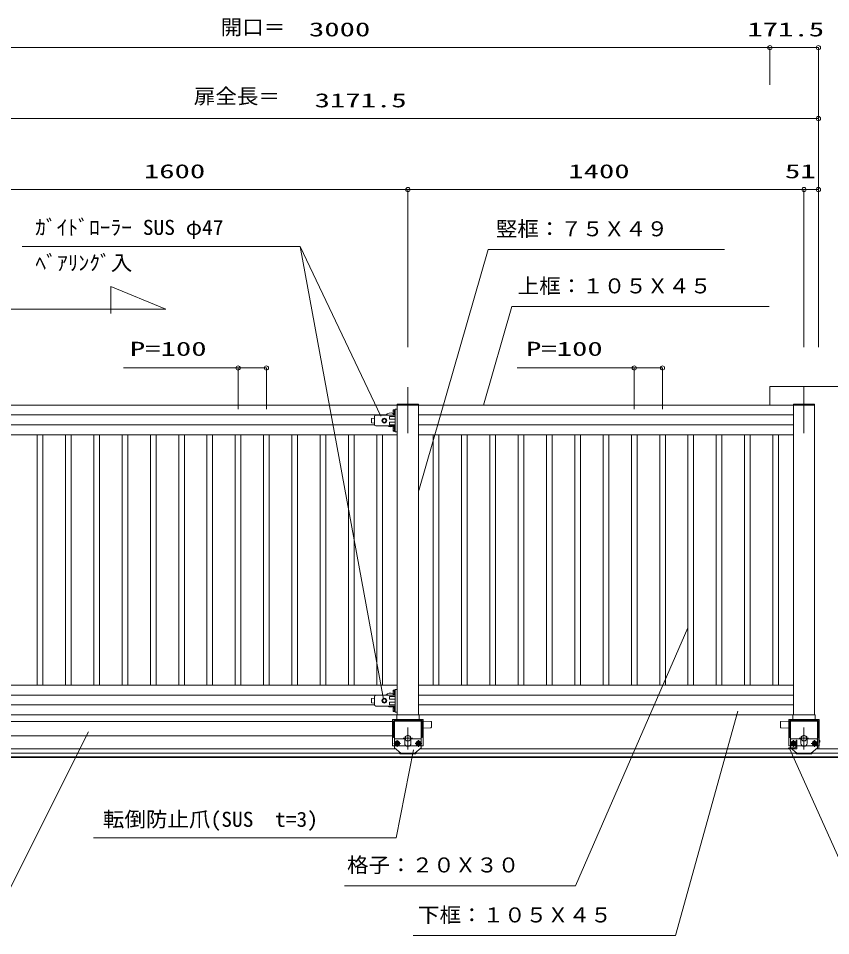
# Model space of a CAD drawing. Units: millimetres, scale not verified. Extents: x -41262 to 41888, y -7064 to 7244.
# Drawn here: x -32841 to -29970, y -933 to 2309 of the extents above; entities that cross this region are included whole.
import ezdxf
from ezdxf.enums import TextEntityAlignment as Align

# ---------------------------------------------------------------- set-up
doc = ezdxf.new("R2010")
doc.units = ezdxf.units.MM
doc.header["$LTSCALE"] = 29
doc.linetypes.add('CHAIN2', pattern=[12, 9, -1, 1, -1])
doc.linetypes.add('DASHED1', pattern=[1.8, 1.2, -0.6])
doc.layers.add('0-0_0', color=7, linetype='Continuous', lineweight=9)
doc.layers.add('0-1_USER1', color=7, linetype='Continuous', lineweight=9)
doc.styles.add('ＭＳ ゴシック', font='')
doc.styles.get('ＭＳ ゴシック').set_extended_font_data('MS Gothic')

msp = doc.modelspace()

# ---------------------------------------------------------------- linework, layer by layer
at = {"layer": '0-0_0'}
for q in [(-30185.13, 942.43), (-27691.09, 1008.43)]:
    msp.add_line((-30185.13, 1008.43), q, dxfattribs=at)
at = {"layer": '0-1_USER1'}
for p, q in [((-30185.13, 2205.51), (-33185.13, 2205.51)), ((-30185.13, 2205.51), (-30185.13, 2074.03)), ((-30013.61, 2205.51), (-30185.13, 2205.51)), ((-30013.61, 2205.51), (-30013.61, 1147.45)), ((-30013.61, 1954.79), (-33185.13, 1954.79)), ((-30013.61, 1954.79), (-30013.61, 1147.45)), ((-31464.64, 1704.07), (-33064.63, 1704.07)), ((-31464.64, 1704.07), (-31464.64, 1147.45)), ((-30064.63, 1704.07), (-31464.64, 1704.07)), ((-30064.63, 1704.07), (-30064.63, 1147.45)), ((-30064.63, 1704.07), (-30013.61, 1704.07)), ((-30013.61, 1704.07), (-30013.61, 1147.45)), ((-31845.69, 1502.27), (-31551.1, -96.6)), ((-31181.27, 1492.09), (-31426.13, 639.98)), ((-31181.27, 1492.09), (-30344.96, 1492.09)), ((-32514.15, 1361.42), (-32514.15, 1265.78)), ((-32320.4, 1281.64), (-32514.15, 1361.42)), ((-32970.04, 1281.64), (-32320.4, 1281.64)), ((-31097.06, 1290.29), (-31197.07, 942.43)), ((-31097.06, 1290.29), (-30187.5, 1290.29)), ((-31964.63, 1073.39), (-32469.74, 1073.39)), ((-32064.63, 1073.39), (-32064.63, 928.26)), ((-31964.63, 1073.39), (-31964.63, 928.26)), ((-30564.63, 1073.39), (-31078.18, 1073.39)), ((-30664.63, 1073.39), (-30664.63, 928.26)), ((-30564.63, 1073.39), (-30564.63, 928.26)), ((-33102.13, 942.43), (-31502.13, 942.43)), ((-31502.13, 944.97), (-31502.13, 942.43)), ((-31427.13, 942.43), (-31427.13, -152.55)), ((-31426.94, 942.43), (-30027.13, 942.43)), ((-30102.13, 944.97), (-30102.13, 942.43)), ((-30102.13, 942.43), (-30102.13, -152.55)), ((-30027.13, 944.97), (-30027.13, 942.43)), ((-30027.13, 942.43), (-30027.13, -152.55)), ((-31516.85, 911.63), (-31516.85, 923.17)), ((-31515.79, 925.1), (-31511.52, 925.1)), ((-31515.79, 921.25), (-31511.52, 921.25)), ((-31515.79, 913.55), (-31511.52, 913.55)), ((-31515.79, 909.7), (-31511.52, 909.7)), ((-31511.52, 925.53), (-31511.52, 925.1)), ((-31510.32, 925.53), (-31511.52, 925.53)), ((-31511.52, 909.7), (-31511.52, 925.1)), ((-31511.52, 921.4), (-31509.13, 921.4)), ((-31511.52, 913.4), (-31509.13, 913.4)), ((-31511.52, 909.27), (-31511.52, 909.7)), ((-31511.52, 909.27), (-31510.32, 909.27)), ((-31510.32, 908.73), (-31510.32, 926.07)), ((-31509.13, 908.73), (-31510.32, 908.73)), ((-31509.13, 927.4), (-31502.13, 927.4)), ((-31509.13, 847.4), (-31509.13, 927.4)), ((-31542.81, 907.4), (-33027.13, 907.4)), ((-31583.11, 896.33), (-31593.11, 894.97)), ((-31593.11, 894.84), (-31593.11, 894.99)), ((-31593.11, 879.72), (-31593.11, 894.84)), ((-31593.11, 893.34), (-31593.11, 891.84)), ((-31583.03, 878.34), (-31593.11, 879.72)), ((-31583.11, 873.4), (-31583.11, 901.4)), ((-31583.11, 896.33), (-31583.11, 878.47)), ((-31509.13, 906.4), (-31578.11, 906.4)), ((-31554.11, 891.15), (-31547.61, 894.91)), ((-31547.61, 894.91), (-31541.11, 891.15)), ((-31541.11, 883.65), (-31547.61, 879.9)), ((-31541.11, 891.15), (-31541.11, 883.65)), ((-31509.13, 902.4), (-31529.13, 902.4)), ((-31529.13, 892.4), (-31529.13, 902.4)), ((-31509.13, 892.4), (-31529.13, 892.4)), ((-31509.13, 882.4), (-31529.13, 882.4)), ((-30102.13, 907.4), (-31427.13, 907.4)), ((-31583.01, 872.4), (-33027.13, 872.4)), ((-31509.13, 868.4), (-31578.11, 868.4)), ((-31516.85, 851.63), (-31516.85, 863.17)), ((-31515.79, 865.1), (-31511.52, 865.1)), ((-31515.79, 861.25), (-31511.52, 861.25)), ((-31515.79, 853.55), (-31511.52, 853.55)), ((-31515.79, 849.7), (-31511.52, 849.7)), ((-31511.52, 865.53), (-31511.52, 865.1)), ((-31510.32, 865.53), (-31511.52, 865.53)), ((-31511.52, 849.7), (-31511.52, 865.1)), ((-31511.52, 861.4), (-31509.13, 861.4)), ((-31511.52, 853.4), (-31509.13, 853.4)), ((-31511.52, 849.27), (-31511.52, 849.7)), ((-31511.52, 849.27), (-31510.32, 849.27)), ((-31510.32, 848.73), (-31510.32, 866.07)), ((-31509.13, 848.73), (-31510.32, 848.73)), ((-31509.13, 847.4), (-31502.13, 847.4)), ((-30102.13, 872.4), (-31427.13, 872.4)), ((-33027.13, 837.43), (-31502.13, 837.43)), ((-32774.63, 837.43), (-32774.63, -47.55)), ((-32754.63, 837.43), (-32754.63, -47.55)), ((-32674.63, 837.43), (-32674.63, -47.55)), ((-32654.63, 837.43), (-32654.63, -47.55)), ((-32574.63, 837.43), (-32574.63, -47.55)), ((-32554.63, 837.43), (-32554.63, -47.55)), ((-32474.63, 837.43), (-32474.63, -47.55)), ((-32454.63, 837.43), (-32454.63, -47.55)), ((-32374.63, 837.43), (-32374.63, -47.55)), ((-32354.63, 837.43), (-32354.63, -47.55)), ((-32274.63, 837.43), (-32274.63, -47.55)), ((-32254.63, 837.43), (-32254.63, -47.55)), ((-32174.63, 837.43), (-32174.63, -47.55)), ((-32154.63, 837.43), (-32154.63, -47.55)), ((-32074.63, 837.43), (-32074.63, -47.55)), ((-32054.63, 837.43), (-32054.63, -47.55)), ((-31974.63, 837.43), (-31974.63, -47.55)), ((-31954.63, 837.43), (-31954.63, -47.55)), ((-31874.63, 837.43), (-31874.63, -47.55)), ((-31854.63, 837.43), (-31854.63, -47.55)), ((-31774.63, 837.43), (-31774.63, -47.55)), ((-31754.63, 837.43), (-31754.63, -47.55)), ((-31674.63, 837.43), (-31674.63, -47.55)), ((-31654.63, 837.43), (-31654.63, -47.55)), ((-31574.63, 837.43), (-31574.63, -47.55)), ((-31554.63, 837.43), (-31554.63, -47.55)), ((-31427.13, 837.43), (-30102.13, 837.43)), ((-31374.63, 837.43), (-31374.63, -47.55)), ((-31354.63, 837.43), (-31354.63, -47.55)), ((-31274.63, 837.43), (-31274.63, -47.55)), ((-31254.63, 837.43), (-31254.63, -47.55)), ((-31174.63, 837.43), (-31174.63, -47.55)), ((-31154.63, 837.43), (-31154.63, -47.55)), ((-31074.63, 837.43), (-31074.63, -47.55)), ((-31054.63, 837.43), (-31054.63, -47.55)), ((-30974.63, 837.43), (-30974.63, -47.55)), ((-30954.63, 837.43), (-30954.63, -47.55)), ((-30874.63, 837.43), (-30874.63, -47.55)), ((-30854.63, 837.43), (-30854.63, -47.55)), ((-30774.63, 837.43), (-30774.63, -47.55)), ((-30754.63, 837.43), (-30754.63, -47.55)), ((-30674.63, 837.43), (-30674.63, -47.55)), ((-30654.63, 837.43), (-30654.63, -47.55)), ((-30574.63, 837.43), (-30574.63, -47.55)), ((-30554.63, 837.43), (-30554.63, -47.55)), ((-30474.63, 837.43), (-30474.63, -47.55)), ((-30454.63, 837.43), (-30454.63, -47.55)), ((-30374.63, 837.43), (-30374.63, -47.55)), ((-30354.63, 837.43), (-30354.63, -47.55)), ((-30274.63, 837.43), (-30274.63, -47.55)), ((-30254.63, 837.43), (-30254.63, -47.55)), ((-30174.63, 837.43), (-30174.63, -47.55)), ((-30154.63, 837.43), (-30154.63, -47.55)), ((-31502.13, -47.55), (-33027.13, -47.55)), ((-31502.13, -47.55), (-31524.41, -47.55)), ((-31511.52, -64.44), (-31511.52, -64.88)), ((-31510.32, -64.44), (-31511.52, -64.44)), ((-31510.32, -81.24), (-31510.32, -63.91)), ((-31509.13, -62.57), (-31502.13, -62.57)), ((-31509.13, -142.57), (-31509.13, -62.57)), ((-31542.81, -82.57), (-33027.13, -82.57)), ((-31583.11, -93.64), (-31593.11, -95.01)), ((-31593.11, -95.13), (-31593.11, -94.98)), ((-31593.11, -110.26), (-31593.11, -95.13)), ((-31593.11, -96.63), (-31593.11, -98.13)), ((-31583.11, -116.57), (-31583.11, -88.57)), ((-31583.11, -93.64), (-31583.11, -111.51)), ((-31509.13, -83.57), (-31578.11, -83.57)), ((-31554.11, -98.82), (-31547.61, -95.07)), ((-31547.61, -95.07), (-31541.11, -98.82)), ((-31509.13, -87.57), (-31529.13, -87.57)), ((-31529.13, -97.57), (-31529.13, -87.57)), ((-31516.85, -78.35), (-31516.85, -66.8)), ((-31515.79, -64.88), (-31511.52, -64.88)), ((-31515.79, -68.72), (-31511.52, -68.72)), ((-31515.79, -76.42), (-31511.52, -76.42)), ((-31515.79, -80.27), (-31511.52, -80.27)), ((-31511.52, -80.27), (-31511.52, -64.88)), ((-31511.52, -68.57), (-31509.13, -68.57)), ((-31511.52, -76.57), (-31509.13, -76.57)), ((-31511.52, -80.71), (-31511.52, -80.27)), ((-31511.52, -80.71), (-31510.32, -80.71)), ((-31509.13, -81.24), (-31510.32, -81.24)), ((-30102.13, -82.57), (-31427.13, -82.57)), ((-31583.01, -117.57), (-33027.13, -117.57)), ((-31583.03, -111.63), (-31593.11, -110.26)), ((-31509.13, -121.57), (-31578.11, -121.57)), ((-31541.11, -106.33), (-31547.61, -110.08)), ((-31541.11, -98.82), (-31541.11, -106.33)), ((-31509.13, -97.57), (-31529.13, -97.57)), ((-31509.13, -107.57), (-31529.13, -107.57)), ((-31516.85, -138.35), (-31516.85, -126.8)), ((-31515.79, -124.88), (-31511.52, -124.88)), ((-31515.79, -128.72), (-31511.52, -128.72)), ((-31511.52, -124.44), (-31511.52, -124.88)), ((-31510.32, -124.44), (-31511.52, -124.44)), ((-31511.52, -140.27), (-31511.52, -124.88)), ((-31511.52, -128.57), (-31509.13, -128.57)), ((-31510.32, -141.24), (-31510.32, -123.91)), ((-30102.13, -117.57), (-31427.13, -117.57)), ((-33027.13, -152.55), (-30102.13, -152.55)), ((-31515.79, -136.42), (-31511.52, -136.42)), ((-31515.79, -140.27), (-31511.52, -140.27)), ((-31511.52, -136.57), (-31509.13, -136.57)), ((-31511.52, -140.71), (-31511.52, -140.27)), ((-31511.52, -140.71), (-31510.32, -140.71)), ((-31509.13, -141.24), (-31510.32, -141.24)), ((-31509.13, -142.57), (-31502.13, -142.57)), ((-31504.13, -153.55), (-31504.13, -172.07)), ((-31503.13, -152.55), (-31426.13, -152.55)), ((-31502.13, -152.55), (-31427.13, -152.55)), ((-31425.13, -153.55), (-31425.13, -172.07)), ((-30519.18, -932.97), (-30298.89, -139.57)), ((-30104.13, -153.55), (-30104.13, -172.07)), ((-30103.13, -152.55), (-30026.13, -152.55)), ((-30102.13, -152.55), (-30027.13, -152.55)), ((-30025.13, -153.55), (-30025.13, -172.07)), ((-33013.61, -176.63), (-31515.65, -176.63)), ((-31515.65, -175.07), (-31515.65, -232.05)), ((-31416.61, -172.07), (-31512.65, -172.07)), ((-31512.65, -175.07), (-31416.61, -175.07)), ((-31512.65, -175.07), (-31512.65, -232.05)), ((-31512.13, -175.07), (-31512.13, -239.57)), ((-31417.13, -175.07), (-31417.13, -239.57)), ((-31416.61, -175.07), (-31416.61, -232.05)), ((-31413.61, -175.07), (-31413.61, -232.05)), ((-31413.61, -179.3), (-31413.61, -190.84)), ((-31410.61, -169.07), (-31410.61, -262.57)), ((-31381.63, -177.48), (-31381.63, -196.62)), ((-30147.63, -177.48), (-30147.63, -196.62)), ((-30115.65, -175.07), (-30115.65, -232.05)), ((-30016.61, -172.07), (-30112.65, -172.07)), ((-30112.65, -175.07), (-30016.61, -175.07)), ((-30112.65, -175.07), (-30112.65, -232.05)), ((-30112.13, -175.07), (-30112.13, -239.57)), ((-30017.13, -175.07), (-30017.13, -272.57)), ((-30016.61, -175.07), (-30016.61, -232.05)), ((-30013.61, -175.07), (-30013.61, -232.05)), ((-30013.61, -179.3), (-30013.61, -190.84)), ((-30010.61, -169.07), (-30010.61, -262.57)), ((-33013.61, -226.63), (-31515.65, -226.63)), ((-32928.21, -880), (-32593.47, -213.07)), ((-31474.16, -229.57), (-31464.63, -224.07)), ((-31464.63, -224.07), (-31455.11, -229.57)), ((-31413.61, -216.3), (-31413.61, -227.83)), ((-31383.06, -198.12), (-31411.63, -199.55)), ((-30146.2, -198.12), (-30117.63, -199.55)), ((-30074.16, -229.57), (-30064.63, -224.07)), ((-30064.63, -224.07), (-30055.11, -229.57)), ((-30013.61, -216.3), (-30013.61, -227.83)), ((-31515.65, -232.05), (-31512.65, -232.05)), ((-31512.13, -269.57), (-31512.13, -239.57)), ((-31475.63, -237.57), (-31510.13, -237.57)), ((-31508.63, -257.12), (-31508.63, -249.62)), ((-31502.13, -260.88), (-31508.63, -257.12)), ((-31506.63, -256.37), (-31506.63, -250.37)), ((-31495.63, -257.12), (-31502.13, -260.88)), ((-31497.63, -256.37), (-31497.63, -250.37)), ((-31495.63, -249.62), (-31495.63, -257.12)), ((-31475.63, -237.57), (-31475.63, -252.57)), ((-31474.16, -240.57), (-31474.16, -229.57)), ((-31464.63, -246.07), (-31474.16, -240.57)), ((-31455.11, -240.57), (-31464.63, -246.07)), ((-31455.11, -229.57), (-31455.11, -240.57)), ((-31453.63, -237.57), (-31419.13, -237.57)), ((-31453.63, -237.57), (-31453.63, -252.57)), ((-31427.13, -245.87), (-31433.63, -249.62)), ((-31433.63, -249.62), (-31433.63, -257.12)), ((-31433.63, -257.12), (-31427.13, -260.88)), ((-31431.63, -256.37), (-31431.63, -250.37)), ((-31420.63, -249.62), (-31427.13, -245.87)), ((-31422.63, -256.37), (-31422.63, -250.37)), ((-31417.13, -269.57), (-31417.13, -239.57)), ((-31413.61, -232.05), (-31416.61, -232.05)), ((-30115.65, -232.05), (-30112.65, -232.05)), ((-30112.13, -269.57), (-30112.13, -239.57)), ((-30075.63, -237.57), (-30110.13, -237.57)), ((-30108.63, -257.12), (-30108.63, -249.62)), ((-30102.13, -260.88), (-30108.63, -257.12)), ((-30106.63, -256.37), (-30106.63, -250.37)), ((-30095.63, -257.12), (-30102.13, -260.88)), ((-30097.63, -256.37), (-30097.63, -250.37)), ((-30095.63, -249.62), (-30095.63, -257.12)), ((-30075.63, -237.57), (-30075.63, -252.57)), ((-30074.16, -240.57), (-30074.16, -229.57)), ((-30064.63, -246.07), (-30074.16, -240.57)), ((-30055.11, -240.57), (-30064.63, -246.07)), ((-30055.11, -229.57), (-30055.11, -240.57)), ((-30053.63, -237.57), (-30019.13, -237.57)), ((-30053.63, -237.57), (-30053.63, -252.57)), ((-30027.13, -245.87), (-30033.63, -249.62)), ((-30033.63, -249.62), (-30033.63, -257.12)), ((-30033.63, -257.12), (-30027.13, -260.88)), ((-30031.63, -256.37), (-30031.63, -250.37)), ((-30020.63, -249.62), (-30027.13, -245.87)), ((-30022.63, -256.37), (-30022.63, -250.37)), ((-30012.13, -237.57), (-30017.13, -237.57)), ((-30017.13, -269.57), (-30017.13, -239.57)), ((-30013.61, -232.05), (-30016.61, -232.05)), ((-30012.13, -237.57), (-30010.51, -237.57)), ((-30010.51, -255.57), (-30012.13, -255.57)), ((-30010.51, -255.57), (-30010.51, -237.57)), ((-30010.51, -243.57), (-30010.13, -243.57)), ((-30010.51, -249.57), (-30010.13, -249.57)), ((-30008.01, -245.82), (-30008.01, -247.45)), ((-28040.08, -287.57), (-33140.13, -287.57)), ((-33020.88, -272.57), (-31508.38, -272.57)), ((-31512.13, -269.57), (-31489.63, -287.57)), ((-31444.96, -276.62), (-31506.29, -586.86)), ((-31492.63, -287.57), (-31492.63, -290.57)), ((-31492.63, -287.57), (-31436.63, -287.57)), ((-31492.63, -290.57), (-31436.63, -290.57)), ((-31450.63, -262.57), (-31478.63, -262.57)), ((-31417.13, -269.57), (-31439.63, -287.57)), ((-31436.63, -287.57), (-31436.63, -290.57)), ((-31420.88, -272.57), (-30108.38, -272.57)), ((-29849.64, -863.99), (-30116.3, -271.22)), ((-30112.13, -269.57), (-30089.63, -287.57)), ((-30092.63, -287.57), (-30092.63, -290.57)), ((-30092.63, -287.57), (-30036.63, -287.57)), ((-30092.63, -290.57), (-30036.63, -290.57)), ((-30050.63, -262.57), (-30078.63, -262.57)), ((-30017.13, -269.57), (-30039.63, -287.57)), ((-30036.63, -287.57), (-30036.63, -290.57)), ((-27691.09, -272.57), (-30020.88, -272.57)), ((-33140.13, -300.87), (-28040.08, -300.87)), ((-33140.13, -302.87), (-28043.53, -302.87)), ((-32576.12, -586.86), (-31506.29, -586.86)), ((-31446.46, -932.97), (-30519.18, -932.97))]:
    msp.add_line(p, q, dxfattribs=at)
at = {"layer": '0-1_USER1', "linetype": 'CHAIN2'}
for p, q in [((-31464.63, 843.43), (-31464.63, 1006.08)), ((-30064.63, 1006.08), (-30064.63, 843.43)), ((-31464.63, -275.57), (-31464.63, -197.55)), ((-30064.63, -275.57), (-30064.63, -197.55)), ((-31513.87, -253.37), (-31490.39, -253.37)), ((-31502.13, -241.63), (-31502.13, -265.11)), ((-31481.44, -235.07), (-31448.12, -235.07)), ((-31415.39, -253.37), (-31438.87, -253.37)), ((-31427.12, -241.63), (-31427.12, -265.11)), ((-30113.87, -253.37), (-30090.39, -253.37)), ((-30102.13, -241.63), (-30102.13, -265.11)), ((-30081.44, -235.07), (-30048.12, -235.07)), ((-30015.39, -253.37), (-30038.87, -253.37)), ((-30027.12, -241.63), (-30027.12, -265.11))]:
    msp.add_line(p, q, dxfattribs=at)
at = {"layer": '0-1_USER1', "linetype": 'DASHED1'}
for p, q in [((-30093.05, -245.57), (-30093.05, -265.57)), ((-31489.63, -287.57), (-31489.63, -290.57)), ((-31439.63, -287.57), (-31439.63, -290.57)), ((-30117.05, -269.57), (-30097.05, -269.57)), ((-30089.63, -287.57), (-30089.63, -290.57)), ((-30039.63, -287.57), (-30039.63, -290.57))]:
    msp.add_line(p, q, dxfattribs=at)
at = {"layer": '0-1_USER1'}
for points in [[(-32827.94, 1502.27), (-31845.69, 1502.27), (-31559.82, 902.89)], [(-31502.13, 944.97), (-31427.13, 944.97), (-31427.13, 942.43)], [(-31426.94, 942.43), (-31502.13, 942.43), (-31502.13, -152.55)], [(-30102.13, 944.97), (-30027.13, 944.97), (-30027.13, 942.43)], [(-31510.32, 926.07), (-31509.13, 926.07), (-31509.13, 908.73)], [(-31547.61, 879.9), (-31554.11, 883.65), (-31554.11, 891.15)], [(-31509.13, 872.46), (-31529.13, 872.46), (-31529.13, 882.4)], [(-31510.32, 866.07), (-31509.13, 866.07), (-31509.13, 848.73)], [(-31688.24, -756.38), (-30872.39, -756.38), (-30474.63, 154.4)], [(-31510.32, -63.91), (-31509.13, -63.91), (-31509.13, -81.24)], [(-31427.13, -47.55), (-30102.13, -47.55), (-30124.41, -47.55)], [(-31547.61, -110.08), (-31554.11, -106.33), (-31554.11, -98.82)], [(-31509.13, -117.51), (-31529.13, -117.51), (-31529.13, -107.57)], [(-31510.32, -123.91), (-31509.13, -123.91), (-31509.13, -141.24)], [(-31410.61, -169.07), (-31518.65, -169.07), (-31518.65, -262.57), (-31410.61, -262.57)], [(-31411.63, -199.55), (-31411.63, -174.55), (-31383.06, -175.98)], [(-30117.63, -199.55), (-30117.63, -174.55), (-30146.2, -175.98)], [(-30010.61, -169.07), (-30118.65, -169.07), (-30118.65, -262.57), (-30010.61, -262.57)], [(-31508.63, -249.62), (-31502.13, -245.87), (-31495.63, -249.62)], [(-31427.13, -260.88), (-31420.63, -257.12), (-31420.63, -249.62)], [(-30108.63, -249.62), (-30102.13, -245.87), (-30095.63, -249.62)], [(-30027.13, -260.88), (-30020.63, -257.12), (-30020.63, -249.62)], [(-30012.13, -237.57), (-30012.13, -272.57), (-30017.13, -272.57)]]:
    msp.add_lwpolyline(points, dxfattribs=at)
at = {"layer": '0-1_USER1', "linetype": 'DASHED1'}
msp.add_lwpolyline([(-30120.05, -272.57), (-30090.05, -272.57), (-30090.05, -242.57)], dxfattribs=at)
at = {"layer": '0-1_USER1'}
for centre, radius in [((-31547.61, 887.4), 8.5), ((-31547.61, 887.4), 6.25), ((-31547.61, -102.57), 8.5), ((-31547.61, -102.57), 6.25), ((-31464.63, -235.07), 9.53), ((-30064.63, -235.07), 9.53), ((-31502.13, -253.37), 8.5), ((-31502.13, -253.37), 6.25), ((-31427.13, -253.37), 8.5), ((-31427.13, -253.37), 6.25), ((-30102.13, -253.37), 8.5), ((-30102.13, -253.37), 6.25), ((-30027.13, -253.37), 8.5), ((-30027.13, -253.37), 6.25)]:
    msp.add_circle(centre, radius, dxfattribs=at)
at = {"layer": '0-1_USER1', "linetype": 'DASHED1'}
for centre in [(-31502.13, -253.37), (-31427.13, -253.37), (-30102.13, -253.37), (-30027.13, -253.37)]:
    msp.add_circle(centre, 4, dxfattribs=at)
at = {"layer": '0-1_USER1'}
for centre, radius, start, end in [((-30185.13, 2205.51), 7.5, 0, 180), ((-30185.13, 2205.51), 7.5, 180, 0), ((-30013.61, 2205.51), 7.5, 0, 180), ((-30013.61, 2205.51), 7.5, 180, 0), ((-30013.61, 1954.79), 7.5, 0, 180), ((-30013.61, 1954.79), 7.5, 180, 0), ((-31464.64, 1704.07), 7.5, 0, 180), ((-31464.64, 1704.07), 7.5, 180, 0), ((-30064.63, 1704.07), 7.5, 0, 180), ((-30064.63, 1704.07), 7.5, 0, 180), ((-30064.63, 1704.07), 7.5, 180, 0), ((-30064.63, 1704.07), 7.5, 180, 0), ((-30013.61, 1704.07), 7.5, 0, 180), ((-30013.61, 1704.07), 7.5, 0, 180), ((-30013.61, 1704.07), 7.5, 180, 0), ((-30013.61, 1704.07), 7.5, 180, 0), ((-32064.63, 1073.39), 7.5, 0, 180), ((-32064.63, 1073.39), 7.5, 180, 0), ((-31964.63, 1073.39), 7.5, 0, 180), ((-31964.63, 1073.39), 7.5, 180, 0), ((-30664.63, 1073.39), 7.5, 0, 180), ((-30664.63, 1073.39), 7.5, 180, 0), ((-30564.63, 1073.39), 7.5, 0, 180), ((-30564.63, 1073.39), 7.5, 180, 0), ((-31525.63, 889.93), 24.5, 69.00561, 134.50749), ((-31509.38, 917.4), 7.48, 149.0209, 210.9791), ((-31514.58, 923.17), 2.27, 122.00463, 237.99537), ((-31514.58, 911.63), 2.27, 122.00463, 237.99537), ((-31578.11, 901.4), 5, 90, 180), ((-31578.11, 873.4), 5, 180, 270), ((-31525.63, 889.93), 24.5, 241.4833, 298.5167), ((-31509.38, 857.4), 7.48, 149.0209, 210.9791), ((-31514.58, 863.17), 2.27, 122.00463, 237.99537), ((-31514.58, 851.63), 2.27, 122.00463, 237.99537), ((-31578.11, -88.57), 5, 90, 180), ((-31525.63, -100.05), 24.5, 69.00561, 134.50749), ((-31509.38, -72.57), 7.48, 149.0209, 210.9791), ((-31514.58, -66.8), 2.27, 122.00463, 237.99537), ((-31514.58, -78.35), 2.27, 122.00463, 237.99537), ((-31578.11, -116.57), 5, 180, 270), ((-31525.63, -100.05), 24.5, 241.4833, 298.5167), ((-31509.38, -132.57), 7.48, 149.0209, 210.9791), ((-31514.58, -126.8), 2.27, 122.00463, 237.99537), ((-31514.58, -138.35), 2.27, 122.00463, 237.99537), ((-31503.13, -153.55), 1, 90, 180), ((-31426.13, -153.55), 1, 0, 90), ((-30103.13, -153.55), 1, 90, 180), ((-30026.13, -153.55), 1, 0, 90), ((-31512.65, -175.07), 3, 90, 180), ((-31416.61, -175.07), 3, 0, 90), ((-31383.13, -177.48), 1.5, 0, 87.13759), ((-30146.13, -177.48), 1.5, 92.86241, 180), ((-30112.65, -175.07), 3, 90, 180), ((-30016.61, -175.07), 3, 0, 90), ((-31383.13, -196.62), 1.5, 272.86241, 0), ((-30146.13, -196.62), 1.5, 180, 267.13759), ((-31510.13, -239.57), 2, 90, 180), ((-31502.13, -250.37), 4.5, 0, 180), ((-31502.13, -256.37), 4.5, 180, 0), ((-31464.63, -252.57), 11, 180, 0), ((-31427.13, -250.37), 4.5, 0, 180), ((-31427.13, -256.37), 4.5, 180, 0), ((-31419.13, -239.57), 2, 0, 90), ((-30110.13, -239.57), 2, 90, 180), ((-30102.13, -250.37), 4.5, 0, 180), ((-30102.13, -256.37), 4.5, 180, 0), ((-30064.63, -252.57), 11, 180, 0), ((-30027.13, -250.37), 4.5, 0, 180), ((-30027.13, -256.37), 4.5, 180, 0), ((-30019.13, -239.57), 2, 0, 90), ((-30010.13, -245.82), 2.12, 0, 90), ((-30010.13, -247.45), 2.12, 270, 0)]:
    msp.add_arc(centre, radius, start, end, dxfattribs=at)
at = {"layer": '0-1_USER1', "linetype": 'DASHED1'}
for centre, radius, start, end in [((-30090.05, -245.57), 3, 90, 180), ((-30117.05, -272.57), 3, 90, 180), ((-30097.05, -265.57), 4, 270, 0)]:
    msp.add_arc(centre, radius, start, end, dxfattribs=at)

# ---------------------------------------------------------------- texts
at = {"layer": '0-1_USER1', "style": 'ＭＳ ゴシック'}
for s, height, width, p in [('開口＝', 53.14, 1.05, (-32126.42, 2235.42)), ('3000', 49.82, 1.6, (-31814.29, 2230.34)), ('171.5', 49.82, 1.6, (-30264.55, 2230.34)), ('扉全長＝', 53.14, 1.05, (-32221.18, 1991.32)), ('3171.5', 49.82, 1.6, (-31794.21, 1979.62)), ('1600', 49.82, 1.6, (-32397.66, 1728.9)), ('1400', 49.82, 1.6, (-30897.66, 1728.9)), ('51', 49.82, 1.6, (-30131.81, 1728.9)), ('ｶﾞｲﾄﾞﾛｰﾗｰ SUS φ47', 53.14, 1.05, (-32781.95, 1527.78)), ('竪框：７５Ｘ４９', 53.14, 1.05, (-31153.73, 1522.86)), ('ﾍﾞｱﾘﾝｸﾞ入', 53.14, 1.05, (-32781, 1402.3)), ('上框：１０５Ｘ４５', 53.14, 1.05, (-31076.63, 1321.06)), ('P=100', 49.82, 1.6, (-32447.06, 1101.37)), ('P=100', 49.82, 1.6, (-31047.06, 1101.37)), ('転倒防止爪(SUS\u3000t=3)', 53.14, 1.05, (-32542.71, -564.29)), ('格子：２０Ｘ３０', 53.14, 1.05, (-31679.6, -725.61)), ('下框：１０５Ｘ４５', 53.14, 1.05, (-31428.89, -902.2))]:
    msp.add_text(s, height=height, dxfattribs=dict(at, width=width)).set_placement(p, align=Align.BOTTOM_LEFT)

doc.saveas('drawing.dxf')
